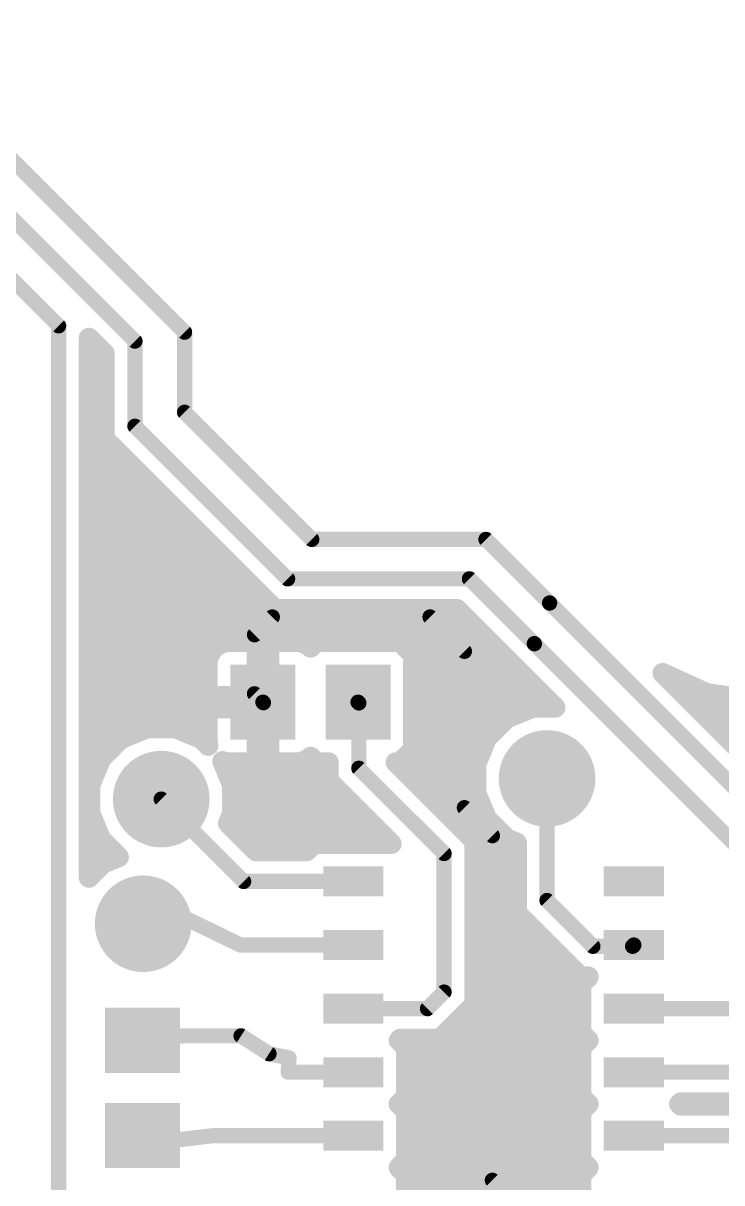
# Model space of a CAD drawing. Extents: x -40.6 to 40.6, y -25.6 to 25.6.
# Drawn here: x -0.66 to 13.29, y 2.24 to 25.4 of the extents above; entities that cross this region are included whole.
import ezdxf

# ---------------------------------------------------------------- set-up
doc = ezdxf.new("R2010")
doc.units = 0
doc.layers.add('16', color=175, linetype='CONTINUOUS')
doc.layers.add('18', color=82, linetype='CONTINUOUS')

# ---------------------------------------------------------------- blocks, each defined once
blk = doc.blocks.new('RECT')
blk.add_solid([(-0.5, -0.5), (0.5, -0.5), (-0.5, 0.5), (0.5, 0.5)])
blk = doc.blocks.new('ROUNDV')
at = {"const_width": 0.5}
blk.add_lwpolyline([(0, -0.25, 1), (0, 0.25, 1), (0, -0.25)], format="xyb", dxfattribs=at)

msp = doc.modelspace()

# ---------------------------------------------------------------- linework, layer by layer
at = {"layer": '16'}
for points, const_width in [([(2.5654, 19.2278), (-3.4544, 25.2476)], 0.3048), ([(-3.9116, 24.5364), (1.5748, 19.05)], 0.3048), ([(-2.7813, 22.1869), (0.0508, 19.3548)], 0.3048), ([(0.0508, 19.3548), (0.0508, -1.1684)], 0.3048), ([(0.6564, 8.3329), (0.6564, 19.112)], 0.4064), ([(0.6564, 19.112), (0.9692, 18.7992)], 0.4064), ([(0.6564, 19.1008), (0.6676, 19.1008)], 0.4064), ([(2.5654, 17.6276), (2.5654, 19.2278)], 0.3048), ([(0.9692, 18.7992), (0.9692, 17.0974)], 0.4064), ([(1.5748, 17.3482), (1.5748, 19.05)], 0.3048), ([(0.6564, 18.6944), (0.9692, 18.6944)], 0.4064), ([(0.6564, 18.288), (0.9692, 18.288)], 0.4064), ([(0.6564, 17.8816), (0.9692, 17.8816)], 0.4064), ([(0.6564, 17.4752), (0.9692, 17.4752)], 0.4064), ([(5.1054, 15.0876), (2.5654, 17.6276)], 0.3048), ([(4.6228, 14.3002), (1.5748, 17.3482)], 0.3048), ([(0.6564, 17.0688), (0.9978, 17.0688)], 0.4064), ([(0.9692, 17.0974), (1.3239, 16.7426)], 0.4064), ([(1.3239, 16.7426), (4.372, 13.6946)], 0.4064), ([(0.6564, 16.6624), (1.4042, 16.6624)], 0.4064), ([(0.6564, 16.256), (1.8106, 16.256)], 0.4064), ([(0.6564, 15.8496), (2.217, 15.8496)], 0.4064), ([(0.6564, 15.4432), (2.6234, 15.4432)], 0.4064), ([(0.6564, 15.0368), (3.0297, 15.0368)], 0.4064), ([(8.5852, 15.0876), (5.1054, 15.0876)], 0.3048), ([(9.8552, 13.8176), (8.5852, 15.0876)], 0.3048), ([(0.6564, 14.6304), (3.4362, 14.6304)], 0.4064), ([(0.6564, 14.224), (3.8426, 14.224)], 0.4064), ([(8.255, 14.3002), (4.6228, 14.3002)], 0.3048), ([(9.5504, 13.0048), (8.255, 14.3002)], 0.3048), ([(0.6564, 13.8176), (4.2489, 13.8176)], 0.4064), ([(13.9827, 9.6901), (9.8552, 13.8176)], 0.3048), ([(4.318, 13.5382), (3.9624, 13.1826)], 0.3048), ([(7.4676, 13.5382), (4.318, 13.5382)], 0.3048), ([(4.372, 13.6946), (8.0042, 13.6946)], 0.4064), ([(8.1534, 12.8524), (7.4676, 13.5382)], 0.3048), ([(8.0042, 13.6946), (9.2995, 12.3992)], 0.4064), ([(0.6564, 13.4112), (8.2875, 13.4112)], 0.4064), ([(0.6564, 13.0048), (3.2903, 13.0048)], 0.4064), ([(3.3035, 13.0124), (3.1993, 12.9523)], 0.4064), ([(3.4198, 13.0436), (3.3035, 13.0124)], 0.4064), ([(4.0082, 13.0436), (3.4198, 13.0436)], 0.4064), ([(4.0082, 11.9582), (4.0082, 13.0436)], 0.4064), ([(4.0082, 13.0048), (4.2518, 13.0048)], 0.4064), ([(3.9624, 13.1826), (3.9624, 12.004)], 0.3048), ([(4.8402, 13.0436), (4.2518, 13.0436)], 0.4064), ([(4.2518, 13.0436), (4.2518, 11.9582)], 0.4064), ([(4.9565, 13.0124), (4.8402, 13.0436)], 0.4064), ([(5.0607, 12.9523), (4.9565, 13.0124)], 0.4064), ([(4.9697, 13.0048), (5.1575, 13.0048)], 0.4064), ([(5.1923, 13.0396), (5.0828, 12.9301)], 0.4064), ([(6.8677, 13.0396), (5.1923, 13.0396)], 0.4064), ([(7.1332, 12.7741), (6.8677, 13.0396)], 0.4064), ([(6.9025, 13.0048), (8.694, 13.0048)], 0.4064), ([(3.1141, 12.8671), (3.054, 12.7629)], 0.4064), ([(3.1993, 12.9523), (3.1141, 12.8671)], 0.4064), ([(5.0828, 12.9301), (5.0607, 12.9523)], 0.4064), ([(7.1332, 10.8987), (7.1332, 12.7741)], 0.4064), ([(8.1534, 10.1346), (8.1534, 12.8524)], 0.3048), ([(9.5504, 13.0048), (13.589, 8.9662)], 0.3048), ([(0.6564, 12.5984), (3.0228, 12.5984)], 0.4064), ([(3.054, 12.7629), (3.0228, 12.6466)], 0.4064), ([(3.0228, 12.6466), (3.0228, 11.9582)], 0.4064), ([(4.0082, 12.5984), (4.2518, 12.5984)], 0.4064), ([(7.1332, 12.5984), (9.1004, 12.5984)], 0.4064), ([(9.2995, 12.3992), (9.968, 11.7308)], 0.4064), ([(14.5883, 9.9409), (12.1128, 12.4165)], 0.4064), ([(12.1128, 12.4165), (12.994, 12.014)], 0.4064), ([(0.6564, 12.192), (3.0228, 12.192)], 0.4064), ([(4.0082, 12.192), (4.2518, 12.192)], 0.4064), ([(7.1332, 12.192), (9.5068, 12.192)], 0.4064), ([(12.3372, 12.192), (12.6043, 12.192)], 0.4064), ([(3.0228, 11.9582), (4.0082, 11.9582)], 0.4064), ([(4.2518, 11.9582), (4.0082, 11.9582)], 0.4064), ([(4.0082, 11.9582), (4.0082, 11.7146)], 0.4064), ([(3.9624, 12.004), (4.13, 11.8364)], 0.3048), ([(12.994, 12.014), (12.994, 12.014)], 0.4064), ([(12.994, 12.014), (14.1351, 11.85)], 0.4064), ([(0.6564, 11.7856), (4.0082, 11.7856)], 0.4064), ([(4.0082, 11.7146), (3.0228, 11.7146)], 0.4064), ([(3.0228, 11.7146), (3.0228, 11.0262)], 0.4064), ([(4.0082, 10.6292), (4.0082, 11.7146)], 0.4064), ([(4.0082, 11.7146), (4.2518, 11.7146)], 0.4064), ([(4.1402, 11.8262), (4.13, 11.8364)], 0.3048), ([(4.2518, 11.7146), (4.2518, 10.6292)], 0.4064), ([(6.0452, 11.8212), (6.03, 11.8364)], 0.3048), ([(6.0452, 10.5156), (6.0452, 11.8212)], 0.3048), ([(7.1332, 11.7856), (9.9131, 11.7856)], 0.4064), ([(9.5223, 11.7308), (9.0009, 11.5149)], 0.4064), ([(9.968, 11.7308), (9.5223, 11.7308)], 0.4064), ([(12.7436, 11.7856), (16.813, 11.7856)], 0.4064), ([(0.6564, 11.3792), (3.0228, 11.3792)], 0.4064), ([(4.0082, 11.3792), (4.2518, 11.3792)], 0.4064), ([(7.1332, 11.3792), (8.8653, 11.3792)], 0.4064), ([(9.0009, 11.5149), (8.6019, 11.1159)], 0.4064), ([(13.15, 11.3792), (16.4066, 11.3792)], 0.4064), ([(1.8179, 11.3184), (1.2965, 11.1025)], 0.4064), ([(2.3821, 11.3184), (1.8179, 11.3184)], 0.4064), ([(2.9035, 11.1025), (2.3821, 11.3184)], 0.4064), ([(0.6564, 10.9728), (1.1669, 10.9728)], 0.4064), ([(1.2965, 11.1025), (0.8975, 10.7035)], 0.4064), ([(3.0386, 10.9673), (2.9035, 11.1025)], 0.4064), ([(3.0228, 11.0262), (3.0386, 10.9673)], 0.4064), ([(3.0331, 10.9728), (3.0371, 10.9728)], 0.4064), ([(4.0082, 10.9728), (4.2518, 10.9728)], 0.4064), ([(7.1332, 10.9728), (8.5427, 10.9728)], 0.4064), ([(8.6019, 11.1159), (8.386, 10.5945)], 0.4064), ([(0.8975, 10.7035), (0.6816, 10.1821)], 0.4064), ([(4.9565, 10.6604), (5.0607, 10.7205)], 0.4064), ([(5.0607, 10.7205), (5.0828, 10.7427)], 0.4064), ([(5.0828, 10.7427), (5.1923, 10.6332)], 0.4064), ([(6.8677, 10.6332), (7.1332, 10.8987)], 0.4064), ([(0.6564, 10.5664), (0.8408, 10.5664)], 0.4064), ([(3.5184, 10.1821), (3.3224, 10.6553)], 0.4064), ([(3.3224, 10.6553), (3.4198, 10.6292)], 0.4064), ([(3.3592, 10.5664), (5.4396, 10.5664)], 0.4064), ([(3.4198, 10.6292), (4.0082, 10.6292)], 0.4064), ([(4.2518, 10.6292), (4.8402, 10.6292)], 0.4064), ([(4.8402, 10.6292), (4.9565, 10.6604)], 0.4064), ([(5.1923, 10.6332), (5.4396, 10.6332)], 0.4064), ([(5.4396, 10.6332), (5.4396, 10.2648)], 0.4064), ([(7.747, 8.8138), (6.0452, 10.5156)], 0.3048), ([(8.3526, 9.0646), (6.784, 10.6332)], 0.4064), ([(6.784, 10.6332), (6.8677, 10.6332)], 0.4064), ([(6.8508, 10.5664), (8.386, 10.5664)], 0.4064), ([(8.386, 10.5945), (8.386, 10.0303)], 0.4064), ([(5.4396, 10.2648), (6.6962, 9.0082)], 0.4064), ([(9.8044, 10.3124), (9.8044, 7.874)], 0.3048), ([(0.6564, 10.16), (0.6816, 10.16)], 0.4064), ([(0.6816, 10.1821), (0.6816, 9.6179)], 0.4064), ([(3.5184, 9.6179), (3.5184, 10.1821)], 0.4064), ([(3.5184, 10.16), (5.5444, 10.16)], 0.4064), ([(7.2572, 10.16), (8.386, 10.16)], 0.4064), ([(8.1534, 9.7282), (8.1534, 10.1346)], 0.3048), ([(8.386, 10.0303), (8.6019, 9.5089)], 0.4064), ([(2.1, 9.9), (3.745, 8.255)], 0.3048), ([(0.6564, 9.7536), (0.6816, 9.7536)], 0.4064), ([(0.6816, 9.6179), (0.8975, 9.0965)], 0.4064), ([(3.4364, 9.42), (3.5184, 9.6179)], 0.4064), ([(3.5184, 9.7536), (5.9508, 9.7536)], 0.4064), ([(7.6636, 9.7536), (8.5006, 9.7536)], 0.4064), ([(8.7122, 9.1694), (8.1534, 9.7282)], 0.3048), ([(0.6564, 9.3472), (0.7937, 9.3472)], 0.4064), ([(3.9958, 8.8606), (3.4364, 9.42)], 0.4064), ([(3.5092, 9.3472), (6.3572, 9.3472)], 0.4064), ([(8.07, 9.3472), (8.7637, 9.3472)], 0.4064), ([(8.6019, 9.5089), (9.0009, 9.1099)], 0.4064), ([(0.8975, 9.0965), (1.2508, 8.7432)], 0.4064), ([(8.3526, 5.7944), (8.3526, 9.0646)], 0.4064), ([(8.7122, 9.1694), (8.7122, 2.286)], 0.3048), ([(9.0009, 9.1099), (9.1988, 9.028)], 0.4064), ([(0.6564, 8.9408), (1.0533, 8.9408)], 0.4064), ([(3.9156, 8.9408), (5.0825, 8.9408)], 0.4064), ([(5.0023, 8.8606), (3.9958, 8.8606)], 0.4064), ([(5.1499, 9.0082), (5.0023, 8.8606)], 0.4064), ([(6.6962, 9.0082), (5.1499, 9.0082)], 0.4064), ([(8.3526, 8.9408), (9.1988, 8.9408)], 0.4064), ([(9.1988, 9.028), (9.1988, 7.6232)], 0.4064), ([(0.9365, 8.6131), (0.6564, 8.3329)], 0.4064), ([(1.2508, 8.7432), (0.9365, 8.6131)], 0.4064), ([(7.747, 8.636), (7.747, 8.8138)], 0.3048), ([(0.6564, 8.5344), (0.8579, 8.5344)], 0.4064), ([(7.747, 6.0452), (7.747, 8.636)], 0.3048), ([(8.3526, 8.5344), (9.1988, 8.5344)], 0.4064), ([(3.745, 8.255), (5.9376, 8.255)], 0.3048), ([(8.3526, 8.128), (9.1988, 8.128)], 0.4064), ([(1.74, 7.4106), (1.74, 7.928)], 0.3048), ([(1.74, 7.928), (3.683, 6.985)], 0.3048), ([(8.3526, 7.7216), (9.1988, 7.7216)], 0.4064), ([(9.8044, 7.874), (10.7188, 6.9596)], 0.3048), ([(9.1988, 7.6232), (10.1132, 6.7088)], 0.4064), ([(8.3526, 7.3152), (9.5068, 7.3152)], 0.4064), ([(3.683, 6.985), (5.9376, 6.985)], 0.3048), ([(8.3526, 6.9088), (9.9131, 6.9088)], 0.4064), ([(11.5122, 6.9596), (10.7188, 6.9596)], 0.3048), ([(11.5376, 6.985), (11.5122, 6.9596)], 0.3048), ([(10.1132, 6.7088), (10.468, 6.354)], 0.4064), ([(8.3526, 6.5024), (10.3196, 6.5024)], 0.4064), ([(10.468, 6.354), (10.6277, 6.354)], 0.4064), ([(10.6317, 6.35), (10.4844, 6.2027)], 0.4064), ([(10.6277, 6.354), (10.6317, 6.35)], 0.4064), ([(8.3526, 6.096), (10.4844, 6.096)], 0.4064), ([(10.4844, 6.2027), (10.4844, 5.2273)], 0.4064), ([(7.4168, 5.715), (7.747, 6.0452)], 0.3048), ([(5.9376, 5.715), (7.4168, 5.715)], 0.3048), ([(7.9978, 5.4396), (8.3526, 5.7944)], 0.4064), ([(8.2478, 5.6896), (10.4844, 5.6896)], 0.4064), ([(11.5376, 5.715), (13.4874, 5.715)], 0.3048), ([(7.6676, 5.1094), (7.9978, 5.4396)], 0.4064), ([(7.8414, 5.2832), (10.4844, 5.2832)], 0.4064), ([(10.4844, 5.2273), (10.6317, 5.08)], 0.4064), ([(2.5358, 5.1706), (1.7256, 5.0808)], 0.3048), ([(3.694, 5.1706), (2.5358, 5.1706)], 0.3048), ([(4.2512, 4.8134), (3.694, 5.1706)], 0.3048), ([(6.8435, 5.08), (6.8729, 5.1094)], 0.4064), ([(6.9908, 4.9327), (6.8435, 5.08)], 0.4064), ([(6.8729, 5.1094), (7.6676, 5.1094)], 0.4064), ([(6.9908, 3.9573), (6.9908, 4.9327)], 0.4064), ([(10.6317, 5.08), (10.4844, 4.9327)], 0.4064), ([(10.4844, 4.9327), (10.4844, 3.9573)], 0.4064), ([(4.6512, 4.7292), (4.2512, 4.8134)], 0.3048), ([(4.6354, 4.445), (4.6512, 4.7292)], 0.3048), ([(6.9908, 4.8768), (10.4844, 4.8768)], 0.4064), ([(6.9908, 4.4704), (10.4844, 4.4704)], 0.4064), ([(5.9376, 4.445), (4.6354, 4.445)], 0.3048), ([(13.6144, 4.445), (11.5376, 4.445)], 0.3048), ([(6.9908, 4.064), (10.4844, 4.064)], 0.4064), ([(6.8435, 3.81), (6.9908, 3.9573)], 0.4064), ([(6.9908, 3.6627), (6.8435, 3.81)], 0.4064), ([(10.4844, 3.9573), (10.6317, 3.81)], 0.4064), ([(10.6317, 3.81), (10.4844, 3.6627)], 0.4064), ([(12.4435, 3.81), (12.4729, 3.8394)], 0.4064), ([(12.4729, 3.7806), (12.4435, 3.81)], 0.4064), ([(12.4729, 3.8394), (13.916, 3.8394)], 0.4064), ([(14.0709, 3.7806), (12.4729, 3.7806)], 0.4064), ([(6.9908, 2.6873), (6.9908, 3.6627)], 0.4064), ([(6.9908, 3.6576), (10.4844, 3.6576)], 0.4064), ([(10.4844, 3.6627), (10.4844, 2.6873)], 0.4064), ([(1.7256, 3.1808), (2.3184, 3.0808)], 0.3048), ([(2.3184, 3.0808), (3.1242, 3.175)], 0.3048), ([(3.1242, 3.175), (5.9376, 3.175)], 0.3048), ([(6.9908, 3.2512), (10.4844, 3.2512)], 0.4064), ([(13.9446, 3.175), (11.5376, 3.175)], 0.3048), ([(6.9908, 2.8448), (10.4844, 2.8448)], 0.4064), ([(6.8435, 2.54), (6.9908, 2.6873)], 0.4064), ([(10.4844, 2.6873), (10.6317, 2.54)], 0.4064), ([(6.9908, 2.3927), (6.8435, 2.54)], 0.4064), ([(6.9451, 2.4384), (10.5301, 2.4384)], 0.4064), ([(6.9908, 1.4173), (6.9908, 2.3927)], 0.4064), ([(10.6317, 2.54), (10.4844, 2.3927)], 0.4064), ([(10.4844, 2.3927), (10.4844, 1.4173)], 0.4064), ([(8.7122, 2.286), (10.4267, 0.5715)], 0.3048), ([(6.9908, 2.032), (10.4844, 2.032)], 0.4064)]:
    msp.add_lwpolyline(points, dxfattribs=dict(at, const_width=const_width))
for points, const_width in [([(0.127, 19.3548, 1), (-0.0254, 19.3548)], 0.1524), ([(-0.0031, 19.3009, 1), (0.1047, 19.4087)], 0.1524), ([(0.758, 19.112, 1), (0.5548, 19.112)], 0.2032), ([(0.7282, 19.1838, 1), (0.5846, 19.0401)], 0.2032), ([(0.6564, 19.2024, 1), (0.6564, 18.9992)], 0.2032), ([(0.6676, 18.9992, 1), (0.6676, 19.2024)], 0.2032), ([(2.6416, 19.2278, 1), (2.4892, 19.2278)], 0.1524), ([(2.5115, 19.1739, 1), (2.6193, 19.2817)], 0.1524), ([(1.0708, 18.7992, 1), (0.8676, 18.7992)], 0.2032), ([(1.651, 19.05, 1), (1.4986, 19.05)], 0.1524), ([(1.5209, 18.9961, 1), (1.6287, 19.1039)], 0.1524), ([(0.6564, 18.796, 1), (0.6564, 18.5928)], 0.2032), ([(0.8974, 18.7273, 1), (1.041, 18.871)], 0.2032), ([(0.9692, 18.5928, 1), (0.9692, 18.796)], 0.2032), ([(0.6564, 18.3896, 1), (0.6564, 18.1864)], 0.2032), ([(0.9692, 18.1864, 1), (0.9692, 18.3896)], 0.2032), ([(0.6564, 17.9832, 1), (0.6564, 17.78)], 0.2032), ([(0.9692, 17.78, 1), (0.9692, 17.9832)], 0.2032), ([(0.6564, 17.5768, 1), (0.6564, 17.3736)], 0.2032), ([(0.9692, 17.3736, 1), (0.9692, 17.5768)], 0.2032), ([(2.6193, 17.6815, 1), (2.5115, 17.5737)], 0.1524), ([(2.4892, 17.6276, 1), (2.6416, 17.6276)], 0.1524), ([(1.6287, 17.4021, 1), (1.5209, 17.2943)], 0.1524), ([(1.4986, 17.3482, 1), (1.651, 17.3482)], 0.1524), ([(0.6564, 17.1704, 1), (0.6564, 16.9672)], 0.2032), ([(1.041, 17.1692, 1), (0.8974, 17.0255)], 0.2032), ([(0.8676, 17.0974, 1), (1.0708, 17.0974)], 0.2032), ([(0.9978, 16.9672, 1), (0.9978, 17.1704)], 0.2032), ([(1.3958, 16.8144, 1), (1.2521, 16.6708)], 0.2032), ([(1.2521, 16.6708, 1), (1.3958, 16.8144)], 0.2032), ([(0.6564, 16.764, 1), (0.6564, 16.5608)], 0.2032), ([(1.4042, 16.5608, 1), (1.4042, 16.764)], 0.2032), ([(0.6564, 16.3576, 1), (0.6564, 16.1544)], 0.2032), ([(1.8106, 16.1544, 1), (1.8106, 16.3576)], 0.2032), ([(0.6564, 15.9512, 1), (0.6564, 15.748)], 0.2032), ([(2.217, 15.748, 1), (2.217, 15.9512)], 0.2032), ([(0.6564, 15.5448, 1), (0.6564, 15.3416)], 0.2032), ([(2.6234, 15.3416, 1), (2.6234, 15.5448)], 0.2032), ([(0.6564, 15.1384, 1), (0.6564, 14.9352)], 0.2032), ([(3.0297, 14.9352, 1), (3.0297, 15.1384)], 0.2032), ([(5.1054, 15.1638, 1), (5.1054, 15.0114)], 0.1524), ([(5.0515, 15.0337, 1), (5.1593, 15.1415)], 0.1524), ([(8.6391, 15.1415, 1), (8.5313, 15.0337)], 0.1524), ([(8.5852, 15.0114, 1), (8.5852, 15.1638)], 0.1524), ([(0.6564, 14.732, 1), (0.6564, 14.5288)], 0.2032), ([(3.4362, 14.5288, 1), (3.4362, 14.732)], 0.2032), ([(0.6564, 14.3256, 1), (0.6564, 14.1224)], 0.2032), ([(3.8426, 14.1224, 1), (3.8426, 14.3256)], 0.2032), ([(4.6228, 14.3764, 1), (4.6228, 14.224)], 0.1524), ([(4.5689, 14.2463, 1), (4.6767, 14.3541)], 0.1524), ([(8.3089, 14.3541, 1), (8.2011, 14.2463)], 0.1524), ([(8.255, 14.224, 1), (8.255, 14.3764)], 0.1524), ([(0.6564, 13.9192, 1), (0.6564, 13.716)], 0.2032), ([(4.2489, 13.716, 1), (4.2489, 13.9192)], 0.2032), ([(9.9091, 13.8715, 1), (9.8013, 13.7637)], 0.1524), ([(9.8013, 13.7637, 1), (9.9091, 13.8715)], 0.1524), ([(4.318, 13.6144, 1), (4.318, 13.462)], 0.1524), ([(4.372, 13.7962, 1), (4.372, 13.593)], 0.2032), ([(4.3719, 13.4843, 1), (4.2641, 13.5921)], 0.1524), ([(4.3001, 13.6228, 1), (4.4438, 13.7664)], 0.2032), ([(7.5215, 13.5921, 1), (7.4137, 13.4843)], 0.1524), ([(7.4676, 13.462, 1), (7.4676, 13.6144)], 0.1524), ([(8.076, 13.7664, 1), (7.9323, 13.6228)], 0.2032), ([(8.0042, 13.593, 1), (8.0042, 13.7962)], 0.2032), ([(0.6564, 13.5128, 1), (0.6564, 13.3096)], 0.2032), ([(8.2875, 13.3096, 1), (8.2875, 13.5128)], 0.2032), ([(0.6564, 13.1064, 1), (0.6564, 12.9032)], 0.2032), ([(3.2772, 13.1106, 1), (3.3298, 12.9143)], 0.2032), ([(3.3543, 12.9245, 1), (3.2527, 13.1004)], 0.2032), ([(3.2903, 12.9032, 1), (3.2903, 13.1064)], 0.2032), ([(3.4198, 13.1452, 1), (3.4198, 12.942)], 0.2032), ([(3.4461, 12.9455, 1), (3.3935, 13.1417)], 0.2032), ([(4.1098, 13.0436, 1), (3.9066, 13.0436)], 0.2032), ([(4.0082, 13.1064, 1), (4.0082, 12.9032)], 0.2032), ([(4.0386, 13.1826, 1), (3.8862, 13.1826)], 0.1524), ([(3.9085, 13.2365, 1), (4.0163, 13.1287)], 0.1524), ([(4.0082, 12.942, 1), (4.0082, 13.1452)], 0.2032), ([(4.2518, 13.1452, 1), (4.2518, 12.942)], 0.2032), ([(4.3534, 13.0436, 1), (4.1502, 13.0436)], 0.2032), ([(4.2518, 12.9032, 1), (4.2518, 13.1064)], 0.2032), ([(4.8665, 13.1417, 1), (4.8139, 12.9455)], 0.2032), ([(4.8402, 12.942, 1), (4.8402, 13.1452)], 0.2032), ([(5.0073, 13.1004, 1), (4.9057, 12.9245)], 0.2032), ([(4.9697, 13.1064, 1), (4.9697, 12.9032)], 0.2032), ([(4.9302, 12.9143, 1), (4.9828, 13.1106)], 0.2032), ([(5.1923, 13.1412, 1), (5.1923, 12.938)], 0.2032), ([(5.2641, 12.9678, 1), (5.1204, 13.1114)], 0.2032), ([(5.1575, 12.9032, 1), (5.1575, 13.1064)], 0.2032), ([(6.9396, 13.1114, 1), (6.7959, 12.9678)], 0.2032), ([(6.9025, 13.1064, 1), (6.9025, 12.9032)], 0.2032), ([(6.8677, 12.938, 1), (6.8677, 13.1412)], 0.2032), ([(8.694, 12.9032, 1), (8.694, 13.1064)], 0.2032), ([(3.0423, 12.939, 1), (3.186, 12.7953)], 0.2032), ([(3.2021, 12.8163, 1), (3.0262, 12.9179)], 0.2032), ([(3.1485, 13.0402, 1), (3.2501, 12.8643)], 0.2032), ([(3.2711, 12.8804, 1), (3.1274, 13.0241)], 0.2032), ([(5.1326, 13.0241, 1), (4.9889, 12.8804)], 0.2032), ([(5.011, 13.002, 1), (5.1547, 12.8583)], 0.2032), ([(5.0099, 12.8643, 1), (5.1115, 13.0402)], 0.2032), ([(5.011, 12.8583, 1), (5.1547, 13.002)], 0.2032), ([(7.2348, 12.7741, 1), (7.0316, 12.7741)], 0.2032), ([(8.2296, 12.8524, 1), (8.0772, 12.8524)], 0.1524), ([(8.0995, 12.7985, 1), (8.2073, 12.9063)], 0.1524), ([(9.6043, 13.0587, 1), (9.4965, 12.9509)], 0.1524), ([(9.4965, 12.9509, 1), (9.6043, 13.0587)], 0.1524), ([(0.6564, 12.7, 1), (0.6564, 12.4968)], 0.2032), ([(3.1244, 12.6466, 1), (2.9212, 12.6466)], 0.2032), ([(2.9247, 12.6729, 1), (3.1209, 12.6203)], 0.2032), ([(2.966, 12.8137, 1), (3.1419, 12.7121)], 0.2032), ([(3.1521, 12.7366, 1), (2.9558, 12.7892)], 0.2032), ([(3.0228, 12.4968, 1), (3.0228, 12.7)], 0.2032), ([(4.0082, 12.7, 1), (4.0082, 12.4968)], 0.2032), ([(4.2518, 12.4968, 1), (4.2518, 12.7)], 0.2032), ([(7.1332, 12.7, 1), (7.1332, 12.4968)], 0.2032), ([(7.0614, 12.7023, 1), (7.205, 12.846)], 0.2032), ([(9.1004, 12.4968, 1), (9.1004, 12.7)], 0.2032), ([(9.3714, 12.471, 1), (9.2277, 12.3274)], 0.2032), ([(9.2277, 12.3274, 1), (9.3714, 12.471)], 0.2032), ([(12.1846, 12.4883, 1), (12.0409, 12.3446)], 0.2032), ([(12.155, 12.5089, 1), (12.0706, 12.3241)], 0.2032), ([(0.6564, 12.2936, 1), (0.6564, 12.0904)], 0.2032), ([(3.0228, 12.0904, 1), (3.0228, 12.2936)], 0.2032), ([(4.0082, 12.2936, 1), (4.0082, 12.0904)], 0.2032), ([(4.2518, 12.0904, 1), (4.2518, 12.2936)], 0.2032), ([(7.1332, 12.2936, 1), (7.1332, 12.0904)], 0.2032), ([(9.5068, 12.0904, 1), (9.5068, 12.2936)], 0.2032), ([(12.3372, 12.2936, 1), (12.3372, 12.0904)], 0.2032), ([(12.6043, 12.0904, 1), (12.6043, 12.2936)], 0.2032), ([(3.0228, 12.0598, 1), (3.0228, 11.8566)], 0.2032), ([(2.9212, 11.9582, 1), (3.1244, 11.9582)], 0.2032), ([(4.0082, 12.0598, 1), (4.0082, 11.8566)], 0.2032), ([(4.1098, 11.9582, 1), (3.9066, 11.9582)], 0.2032), ([(3.9066, 11.9582, 1), (4.1098, 11.9582)], 0.2032), ([(4.0163, 12.0579, 1), (3.9085, 11.9501)], 0.1524), ([(3.8862, 12.004, 1), (4.0386, 12.004)], 0.1524), ([(4.0082, 11.8566, 1), (4.0082, 12.0598)], 0.2032), ([(4.1502, 11.9582, 1), (4.3534, 11.9582)], 0.2032), ([(4.2518, 11.8566, 1), (4.2518, 12.0598)], 0.2032), ([(12.994, 12.1156, 1), (12.994, 11.9124)], 0.2032), ([(13.0084, 12.1146, 1), (12.9795, 11.9135)], 0.2032), ([(12.9518, 11.9216, 1), (13.0362, 12.1065)], 0.2032), ([(12.994, 11.9124, 1), (12.994, 12.1156)], 0.2032), ([(0.6564, 11.8872, 1), (0.6564, 11.684)], 0.2032), ([(3.0228, 11.8162, 1), (3.0228, 11.613)], 0.2032), ([(3.1244, 11.7146, 1), (2.9212, 11.7146)], 0.2032), ([(4.1098, 11.7146, 1), (3.9066, 11.7146)], 0.2032), ([(4.0082, 11.8162, 1), (4.0082, 11.613)], 0.2032), ([(3.9066, 11.7146, 1), (4.1098, 11.7146)], 0.2032), ([(4.0082, 11.684, 1), (4.0082, 11.8872)], 0.2032), ([(4.0082, 11.613, 1), (4.0082, 11.8162)], 0.2032), ([(4.1839, 11.8903, 1), (4.0761, 11.7825)], 0.1524), ([(4.0761, 11.7825, 1), (4.1839, 11.8903)], 0.1524), ([(4.0863, 11.7723, 1), (4.1941, 11.8801)], 0.1524), ([(4.3534, 11.7146, 1), (4.1502, 11.7146)], 0.2032), ([(4.2518, 11.613, 1), (4.2518, 11.8162)], 0.2032), ([(6.0839, 11.8903, 1), (5.9761, 11.7825)], 0.1524), ([(6.1214, 11.8212, 1), (5.969, 11.8212)], 0.1524), ([(5.9913, 11.7673, 1), (6.0991, 11.8751)], 0.1524), ([(7.1332, 11.8872, 1), (7.1332, 11.684)], 0.2032), ([(9.5223, 11.8324, 1), (9.5223, 11.6292)], 0.2032), ([(9.5611, 11.6369, 1), (9.4834, 11.8247)], 0.2032), ([(9.8961, 11.659, 1), (10.0398, 11.8026)], 0.2032), ([(9.9131, 11.684, 1), (9.9131, 11.8872)], 0.2032), ([(9.968, 11.6292, 1), (9.968, 11.8324)], 0.2032), ([(12.7436, 11.8872, 1), (12.7436, 11.684)], 0.2032), ([(0.6564, 11.4808, 1), (0.6564, 11.2776)], 0.2032), ([(3.0228, 11.2776, 1), (3.0228, 11.4808)], 0.2032), ([(4.0082, 11.4808, 1), (4.0082, 11.2776)], 0.2032), ([(4.2518, 11.2776, 1), (4.2518, 11.4808)], 0.2032), ([(7.1332, 11.4808, 1), (7.1332, 11.2776)], 0.2032), ([(8.8653, 11.2776, 1), (8.8653, 11.4808)], 0.2032), ([(8.9621, 11.6087, 1), (9.0398, 11.421)], 0.2032), ([(9.0728, 11.443, 1), (8.9291, 11.5867)], 0.2032), ([(13.15, 11.4808, 1), (13.15, 11.2776)], 0.2032), ([(1.8179, 11.42, 1), (1.8179, 11.2168)], 0.2032), ([(1.8567, 11.2245, 1), (1.779, 11.4123)], 0.2032), ([(2.421, 11.4123, 1), (2.3433, 11.2245)], 0.2032), ([(2.3821, 11.2168, 1), (2.3821, 11.42)], 0.2032), ([(0.6564, 11.0744, 1), (0.6564, 10.8712)], 0.2032), ([(1.1669, 10.8712, 1), (1.1669, 11.0744)], 0.2032), ([(1.2577, 11.1963, 1), (1.3354, 11.0086)], 0.2032), ([(1.3684, 11.0306, 1), (1.2247, 11.1743)], 0.2032), ([(2.9753, 11.1743, 1), (2.8316, 11.0306)], 0.2032), ([(2.8646, 11.0086, 1), (2.9423, 11.1963)], 0.2032), ([(3.1209, 11.0525, 1), (2.9247, 10.9999)], 0.2032), ([(2.9212, 11.0262, 1), (3.1244, 11.0262)], 0.2032), ([(3.0331, 11.0744, 1), (3.0331, 10.8712)], 0.2032), ([(2.9667, 10.8955, 1), (3.1104, 11.0392)], 0.2032), ([(3.0371, 10.8712, 1), (3.0371, 11.0744)], 0.2032), ([(4.0082, 11.0744, 1), (4.0082, 10.8712)], 0.2032), ([(4.2518, 10.8712, 1), (4.2518, 11.0744)], 0.2032), ([(7.1332, 11.0744, 1), (7.1332, 10.8712)], 0.2032), ([(8.5301, 11.1877, 1), (8.6738, 11.044)], 0.2032), ([(8.6958, 11.077, 1), (8.5081, 11.1547)], 0.2032), ([(8.5427, 10.8712, 1), (8.5427, 11.0744)], 0.2032), ([(0.9914, 10.6646, 1), (0.8037, 10.7423)], 0.2032), ([(2.9404, 10.941, 1), (3.1367, 10.9936)], 0.2032), ([(4.9889, 10.7924, 1), (5.1326, 10.6487)], 0.2032), ([(5.1547, 10.8145, 1), (5.011, 10.6708)], 0.2032), ([(5.1115, 10.6326, 1), (5.0099, 10.8085)], 0.2032), ([(5.1547, 10.6708, 1), (5.011, 10.8145)], 0.2032), ([(7.0316, 10.8987, 1), (7.2348, 10.8987)], 0.2032), ([(7.205, 10.8268, 1), (7.0614, 10.9705)], 0.2032), ([(0.6564, 10.668, 1), (0.6564, 10.4648)], 0.2032), ([(0.8257, 10.7753, 1), (0.9694, 10.6316)], 0.2032), ([(0.8408, 10.4648, 1), (0.8408, 10.668)], 0.2032), ([(3.4163, 10.6942, 1), (3.2285, 10.6164)], 0.2032), ([(3.3487, 10.7534, 1), (3.2961, 10.5572)], 0.2032), ([(3.3592, 10.668, 1), (3.3592, 10.4648)], 0.2032), ([(3.4198, 10.7308, 1), (3.4198, 10.5276)], 0.2032), ([(3.3935, 10.5311, 1), (3.4461, 10.7273)], 0.2032), ([(3.9066, 10.6292, 1), (4.1098, 10.6292)], 0.2032), ([(4.0082, 10.5276, 1), (4.0082, 10.7308)], 0.2032), ([(4.2518, 10.7308, 1), (4.2518, 10.5276)], 0.2032), ([(4.1502, 10.6292, 1), (4.3534, 10.6292)], 0.2032), ([(4.8139, 10.7273, 1), (4.8665, 10.5311)], 0.2032), ([(4.8402, 10.5276, 1), (4.8402, 10.7308)], 0.2032), ([(4.9057, 10.7483, 1), (5.0073, 10.5724)], 0.2032), ([(4.9828, 10.5622, 1), (4.9302, 10.7585)], 0.2032), ([(5.1923, 10.7348, 1), (5.1923, 10.5316)], 0.2032), ([(5.1204, 10.5614, 1), (5.2641, 10.705)], 0.2032), ([(5.5412, 10.6332, 1), (5.338, 10.6332)], 0.2032), ([(5.4396, 10.5316, 1), (5.4396, 10.7348)], 0.2032), ([(5.4396, 10.4648, 1), (5.4396, 10.668)], 0.2032), ([(6.0991, 10.5695, 1), (5.9913, 10.4617)], 0.1524), ([(6.784, 10.7348, 1), (6.784, 10.5316)], 0.2032), ([(6.8559, 10.705, 1), (6.7122, 10.5614)], 0.2032), ([(6.8508, 10.668, 1), (6.8508, 10.4648)], 0.2032), ([(6.7959, 10.705, 1), (6.9396, 10.5614)], 0.2032), ([(6.8677, 10.5316, 1), (6.8677, 10.7348)], 0.2032), ([(8.4876, 10.5945, 1), (8.2844, 10.5945)], 0.2032), ([(8.2921, 10.6334, 1), (8.4799, 10.5557)], 0.2032), ([(8.386, 10.4648, 1), (8.386, 10.668)], 0.2032), ([(5.5114, 10.3366, 1), (5.3678, 10.1929)], 0.2032), ([(5.969, 10.5156, 1), (6.1214, 10.5156)], 0.1524), ([(9.8806, 10.3124, 1), (9.7282, 10.3124)], 0.1524), ([(0.6564, 10.2616, 1), (0.6564, 10.0584)], 0.2032), ([(0.7832, 10.1821, 1), (0.58, 10.1821)], 0.2032), ([(0.5877, 10.221, 1), (0.7755, 10.1433)], 0.2032), ([(0.6816, 10.0584, 1), (0.6816, 10.2616)], 0.2032), ([(3.62, 10.1821, 1), (3.4168, 10.1821)], 0.2032), ([(3.5184, 10.2616, 1), (3.5184, 10.0584)], 0.2032), ([(3.4245, 10.1433, 1), (3.6123, 10.221)], 0.2032), ([(5.338, 10.2648, 1), (5.5412, 10.2648)], 0.2032), ([(5.5444, 10.0584, 1), (5.5444, 10.2616)], 0.2032), ([(7.2572, 10.2616, 1), (7.2572, 10.0584)], 0.2032), ([(8.2296, 10.1346, 1), (8.0772, 10.1346)], 0.1524), ([(8.0772, 10.1346, 1), (8.2296, 10.1346)], 0.1524), ([(8.4799, 10.0691, 1), (8.2921, 9.9914)], 0.2032), ([(8.386, 10.0584, 1), (8.386, 10.2616)], 0.2032), ([(2.1539, 9.9539, 1), (2.0461, 9.8461)], 0.1524), ([(8.2844, 10.0303, 1), (8.4876, 10.0303)], 0.2032), ([(0.6564, 9.8552, 1), (0.6564, 9.652)], 0.2032), ([(0.7755, 9.6567, 1), (0.5877, 9.579)], 0.2032), ([(0.6816, 9.652, 1), (0.6816, 9.8552)], 0.2032), ([(3.5184, 9.8552, 1), (3.5184, 9.652)], 0.2032), ([(3.6123, 9.579, 1), (3.4245, 9.6567)], 0.2032), ([(5.9508, 9.652, 1), (5.9508, 9.8552)], 0.2032), ([(7.6636, 9.8552, 1), (7.6636, 9.652)], 0.2032), ([(8.2073, 9.7821, 1), (8.0995, 9.6743)], 0.1524), ([(8.0772, 9.7282, 1), (8.2296, 9.7282)], 0.1524), ([(8.5006, 9.652, 1), (8.5006, 9.8552)], 0.2032), ([(0.6564, 9.4488, 1), (0.6564, 9.2456)], 0.2032), ([(0.58, 9.6179, 1), (0.7832, 9.6179)], 0.2032), ([(0.7937, 9.2456, 1), (0.7937, 9.4488)], 0.2032), ([(3.5083, 9.4918, 1), (3.3646, 9.3482)], 0.2032), ([(3.3426, 9.4589, 1), (3.5303, 9.3811)], 0.2032), ([(3.5092, 9.4488, 1), (3.5092, 9.2456)], 0.2032), ([(3.4168, 9.6179, 1), (3.62, 9.6179)], 0.2032), ([(6.3572, 9.2456, 1), (6.3572, 9.4488)], 0.2032), ([(8.07, 9.4488, 1), (8.07, 9.2456)], 0.2032), ([(8.6738, 9.5808, 1), (8.5301, 9.4371)], 0.2032), ([(8.5081, 9.4701, 1), (8.6958, 9.5478)], 0.2032), ([(8.7637, 9.2456, 1), (8.7637, 9.4488)], 0.2032), ([(0.9694, 9.1684, 1), (0.8257, 9.0247)], 0.2032), ([(8.4542, 9.0646, 1), (8.251, 9.0646)], 0.2032), ([(8.7884, 9.1694, 1), (8.636, 9.1694)], 0.1524), ([(8.6583, 9.1155, 1), (8.7661, 9.2233)], 0.1524), ([(9.0398, 9.2038, 1), (8.9621, 9.0161)], 0.2032), ([(8.9291, 9.0381, 1), (9.0728, 9.1818)], 0.2032), ([(0.6564, 9.0424, 1), (0.6564, 8.8392)], 0.2032), ([(0.8037, 9.0577, 1), (0.9914, 9.1354)], 0.2032), ([(1.0533, 8.8392, 1), (1.0533, 9.0424)], 0.2032), ([(3.9156, 9.0424, 1), (3.9156, 8.8392)], 0.2032), ([(3.9958, 8.9622, 1), (3.9958, 8.759)], 0.2032), ([(5.0023, 8.759, 1), (5.0023, 8.9622)], 0.2032), ([(5.1499, 9.1098, 1), (5.1499, 8.9066)], 0.2032), ([(5.2217, 8.9364, 1), (5.078, 9.08)], 0.2032), ([(5.0825, 8.8392, 1), (5.0825, 9.0424)], 0.2032), ([(6.6243, 8.9364, 1), (6.768, 9.08)], 0.2032), ([(6.6962, 8.9066, 1), (6.6962, 9.1098)], 0.2032), ([(8.3526, 9.0424, 1), (8.3526, 8.8392)], 0.2032), ([(8.2808, 8.9928, 1), (8.4244, 9.1365)], 0.2032), ([(9.3004, 9.028, 1), (9.0972, 9.028)], 0.2032), ([(9.1599, 8.9341, 1), (9.2377, 9.1218)], 0.2032), ([(9.1988, 8.8392, 1), (9.1988, 9.0424)], 0.2032), ([(0.8977, 8.7069, 1), (0.9754, 8.5192)], 0.2032), ([(1.0084, 8.5412, 1), (0.8647, 8.6849)], 0.2032), ([(1.179, 8.6714, 1), (1.3227, 8.8151)], 0.2032), ([(1.2897, 8.6494, 1), (1.212, 8.8371)], 0.2032), ([(3.924, 8.7888, 1), (4.0677, 8.9324)], 0.2032), ([(4.9304, 8.9324, 1), (5.0741, 8.7888)], 0.2032), ([(7.8232, 8.8138, 1), (7.6708, 8.8138)], 0.1524), ([(7.6931, 8.7599, 1), (7.8009, 8.8677)], 0.1524), ([(0.6564, 8.636, 1), (0.6564, 8.4328)], 0.2032), ([(0.8579, 8.4328, 1), (0.8579, 8.636)], 0.2032), ([(7.8232, 8.636, 1), (7.6708, 8.636)], 0.1524), ([(7.6708, 8.636, 1), (7.8232, 8.636)], 0.1524), ([(8.3526, 8.636, 1), (8.3526, 8.4328)], 0.2032), ([(9.1988, 8.4328, 1), (9.1988, 8.636)], 0.2032), ([(0.5846, 8.4048, 1), (0.7282, 8.2611)], 0.2032), ([(0.5548, 8.3329, 1), (0.758, 8.3329)], 0.2032), ([(3.745, 8.3312, 1), (3.745, 8.1788)], 0.1524), ([(3.6911, 8.2011, 1), (3.7989, 8.3089)], 0.1524), ([(5.9376, 8.1788, 1), (5.9376, 8.3312)], 0.1524), ([(8.3526, 8.2296, 1), (8.3526, 8.0264)], 0.2032), ([(9.1988, 8.0264, 1), (9.1988, 8.2296)], 0.2032), ([(1.7733, 7.9966, 1), (1.7067, 7.8594)], 0.1524), ([(1.8162, 7.928, 1), (1.6638, 7.928)], 0.1524), ([(8.3526, 7.8232, 1), (8.3526, 7.62)], 0.2032), ([(9.1988, 7.62, 1), (9.1988, 7.8232)], 0.2032), ([(9.8583, 7.9279, 1), (9.7505, 7.8201)], 0.1524), ([(9.7282, 7.874, 1), (9.8806, 7.874)], 0.1524), ([(9.2706, 7.695, 1), (9.127, 7.5513)], 0.2032), ([(9.0972, 7.6232, 1), (9.3004, 7.6232)], 0.2032), ([(1.6638, 7.4106, 1), (1.8162, 7.4106)], 0.1524), ([(8.3526, 7.4168, 1), (8.3526, 7.2136)], 0.2032), ([(9.5068, 7.2136, 1), (9.5068, 7.4168)], 0.2032), ([(3.683, 7.0612, 1), (3.683, 6.9088)], 0.1524), ([(3.6497, 6.9164, 1), (3.7163, 7.0536)], 0.1524), ([(5.9376, 6.9088, 1), (5.9376, 7.0612)], 0.1524), ([(8.3526, 7.0104, 1), (8.3526, 6.8072)], 0.2032), ([(9.9131, 6.8072, 1), (9.9131, 7.0104)], 0.2032), ([(10.7188, 7.0358, 1), (10.7188, 6.8834)], 0.1524), ([(10.6649, 6.9057, 1), (10.7727, 7.0135)], 0.1524), ([(11.4583, 7.0135, 1), (11.5661, 6.9057)], 0.1524), ([(11.5915, 6.9311, 1), (11.4837, 7.0389)], 0.1524), ([(11.5122, 6.8834, 1), (11.5122, 7.0358)], 0.1524), ([(10.185, 6.7806, 1), (10.0414, 6.6369)], 0.2032), ([(10.0414, 6.6369, 1), (10.185, 6.7806)], 0.2032), ([(8.3526, 6.604, 1), (8.3526, 6.4008)], 0.2032), ([(10.3196, 6.4008, 1), (10.3196, 6.604)], 0.2032), ([(10.468, 6.4556, 1), (10.468, 6.2524)], 0.2032), ([(10.3961, 6.2822, 1), (10.5398, 6.4258)], 0.2032), ([(10.6995, 6.4259, 1), (10.5559, 6.2821)], 0.2032), ([(10.7035, 6.2782, 1), (10.5598, 6.4218)], 0.2032), ([(10.5599, 6.2781, 1), (10.7035, 6.4219)], 0.2032), ([(10.6277, 6.2524, 1), (10.6277, 6.4556)], 0.2032), ([(8.3526, 6.1976, 1), (8.3526, 5.9944)], 0.2032), ([(10.586, 6.2027, 1), (10.3828, 6.2027)], 0.2032), ([(10.4126, 6.2746, 1), (10.5562, 6.1309)], 0.2032), ([(10.4844, 5.9944, 1), (10.4844, 6.1976)], 0.2032), ([(7.6708, 6.0452, 1), (7.8232, 6.0452)], 0.1524), ([(7.8009, 5.9913, 1), (7.6931, 6.0991)], 0.1524), ([(5.9376, 5.7912, 1), (5.9376, 5.6388)], 0.1524), ([(7.3629, 5.7689, 1), (7.4707, 5.6611)], 0.1524), ([(7.4168, 5.6388, 1), (7.4168, 5.7912)], 0.1524), ([(8.2478, 5.7912, 1), (8.2478, 5.588)], 0.2032), ([(8.251, 5.7944, 1), (8.4542, 5.7944)], 0.2032), ([(8.4244, 5.7225, 1), (8.2808, 5.8662)], 0.2032), ([(10.4844, 5.588, 1), (10.4844, 5.7912)], 0.2032), ([(11.5376, 5.7912, 1), (11.5376, 5.6388)], 0.1524), ([(7.926, 5.5114, 1), (8.0697, 5.3678)], 0.2032), ([(8.0697, 5.3678, 1), (7.926, 5.5114)], 0.2032), ([(7.8414, 5.3848, 1), (7.8414, 5.1816)], 0.2032), ([(10.5562, 5.2991, 1), (10.4126, 5.1554)], 0.2032), ([(10.3828, 5.2273, 1), (10.586, 5.2273)], 0.2032), ([(10.4844, 5.1816, 1), (10.4844, 5.3848)], 0.2032), ([(1.7172, 5.1565, 1), (1.734, 5.0051)], 0.1524), ([(2.5358, 5.2468, 1), (2.5358, 5.0944)], 0.1524), ([(2.5442, 5.0949, 1), (2.5274, 5.2463)], 0.1524), ([(3.7351, 5.2348, 1), (3.6529, 5.1064)], 0.1524), ([(3.694, 5.0944, 1), (3.694, 5.2468)], 0.1524), ([(6.9154, 5.1518, 1), (6.7717, 5.0082)], 0.2032), ([(6.7717, 5.1518, 1), (6.9154, 5.0082)], 0.2032), ([(6.8729, 5.211, 1), (6.8729, 5.0078)], 0.2032), ([(6.9448, 5.0376, 1), (6.8011, 5.1812)], 0.2032), ([(7.0924, 4.9327, 1), (6.8892, 4.9327)], 0.2032), ([(6.919, 4.8609, 1), (7.0626, 5.0046)], 0.2032), ([(7.5958, 5.1812, 1), (7.7395, 5.0376)], 0.2032), ([(7.6676, 5.0078, 1), (7.6676, 5.211)], 0.2032), ([(10.586, 4.9327, 1), (10.3828, 4.9327)], 0.2032), ([(10.4126, 5.0046, 1), (10.5562, 4.8609)], 0.2032), ([(10.7035, 5.0082, 1), (10.5598, 5.1518)], 0.2032), ([(10.5598, 5.0082, 1), (10.7035, 5.1518)], 0.2032), ([(4.2669, 4.888, 1), (4.2355, 4.7388)], 0.1524), ([(4.2101, 4.7492, 1), (4.2923, 4.8776)], 0.1524), ([(4.7273, 4.725, 1), (4.5751, 4.7334)], 0.1524), ([(4.6355, 4.6546, 1), (4.6669, 4.8038)], 0.1524), ([(6.9908, 4.9784, 1), (6.9908, 4.7752)], 0.2032), ([(10.4844, 4.7752, 1), (10.4844, 4.9784)], 0.2032), ([(6.9908, 4.572, 1), (6.9908, 4.3688)], 0.2032), ([(10.4844, 4.3688, 1), (10.4844, 4.572)], 0.2032), ([(4.6354, 4.5212, 1), (4.6354, 4.3688)], 0.1524), ([(4.5593, 4.4492, 1), (4.7115, 4.4408)], 0.1524), ([(5.9376, 4.3688, 1), (5.9376, 4.5212)], 0.1524), ([(11.5376, 4.5212, 1), (11.5376, 4.3688)], 0.1524), ([(6.9908, 4.1656, 1), (6.9908, 3.9624)], 0.2032), ([(10.4844, 3.9624, 1), (10.4844, 4.1656)], 0.2032), ([(6.9154, 3.8818, 1), (6.7717, 3.7382)], 0.2032), ([(6.7717, 3.8818, 1), (6.9154, 3.7382)], 0.2032), ([(6.8892, 3.9573, 1), (7.0924, 3.9573)], 0.2032), ([(7.0626, 3.8854, 1), (6.919, 4.0291)], 0.2032), ([(10.5562, 4.0291, 1), (10.4126, 3.8854)], 0.2032), ([(10.3828, 3.9573, 1), (10.586, 3.9573)], 0.2032), ([(10.7035, 3.7382, 1), (10.5598, 3.8818)], 0.2032), ([(10.5598, 3.7382, 1), (10.7035, 3.8818)], 0.2032), ([(12.5154, 3.8818, 1), (12.3717, 3.7382)], 0.2032), ([(12.3717, 3.8818, 1), (12.5154, 3.7382)], 0.2032), ([(12.4729, 3.941, 1), (12.4729, 3.7378)], 0.2032), ([(12.4729, 3.8822, 1), (12.4729, 3.679)], 0.2032), ([(12.5448, 3.7676, 1), (12.4011, 3.9112)], 0.2032), ([(12.4011, 3.7088, 1), (12.5448, 3.8524)], 0.2032), ([(7.0924, 3.6627, 1), (6.8892, 3.6627)], 0.2032), ([(6.9908, 3.7592, 1), (6.9908, 3.556)], 0.2032), ([(6.919, 3.5909, 1), (7.0626, 3.7346)], 0.2032), ([(10.586, 3.6627, 1), (10.3828, 3.6627)], 0.2032), ([(10.4126, 3.7346, 1), (10.5562, 3.5909)], 0.2032), ([(10.4844, 3.556, 1), (10.4844, 3.7592)], 0.2032), ([(1.7383, 3.2559, 1), (1.7129, 3.1057)], 0.1524), ([(3.1242, 3.2512, 1), (3.1242, 3.0988)], 0.1524), ([(3.133, 3.0993, 1), (3.1154, 3.2507)], 0.1524), ([(5.9376, 3.0988, 1), (5.9376, 3.2512)], 0.1524), ([(6.9908, 3.3528, 1), (6.9908, 3.1496)], 0.2032), ([(10.4844, 3.1496, 1), (10.4844, 3.3528)], 0.2032), ([(11.5376, 3.2512, 1), (11.5376, 3.0988)], 0.1524), ([(2.3096, 3.1565, 1), (2.3272, 3.0051)], 0.1524), ([(2.3057, 3.0057, 1), (2.3311, 3.1559)], 0.1524), ([(6.9908, 2.9464, 1), (6.9908, 2.7432)], 0.2032), ([(10.4844, 2.7432, 1), (10.4844, 2.9464)], 0.2032), ([(6.8892, 2.6873, 1), (7.0924, 2.6873)], 0.2032), ([(7.0626, 2.6154, 1), (6.919, 2.7591)], 0.2032), ([(10.5562, 2.7591, 1), (10.4126, 2.6154)], 0.2032), ([(10.3828, 2.6873, 1), (10.586, 2.6873)], 0.2032), ([(6.9154, 2.6118, 1), (6.7717, 2.4682)], 0.2032), ([(6.7717, 2.6118, 1), (6.9154, 2.4682)], 0.2032), ([(6.9451, 2.54, 1), (6.9451, 2.3368)], 0.2032), ([(7.0924, 2.3927, 1), (6.8892, 2.3927)], 0.2032), ([(6.919, 2.3209, 1), (7.0626, 2.4646)], 0.2032), ([(10.586, 2.3927, 1), (10.3828, 2.3927)], 0.2032), ([(10.4126, 2.4646, 1), (10.5562, 2.3209)], 0.2032), ([(10.5301, 2.3368, 1), (10.5301, 2.54)], 0.2032), ([(10.7035, 2.4682, 1), (10.5598, 2.6118)], 0.2032), ([(10.5598, 2.4682, 1), (10.7035, 2.6118)], 0.2032), ([(8.7661, 2.3399, 1), (8.6583, 2.2321)], 0.1524), ([(8.636, 2.286, 1), (8.7884, 2.286)], 0.1524), ([(6.9908, 2.1336, 1), (6.9908, 1.9304)], 0.2032), ([(10.4844, 1.9304, 1), (10.4844, 2.1336)], 0.2032)]:
    msp.add_lwpolyline(points, format="xyb", dxfattribs=dict(at, const_width=const_width))

# ---------------------------------------------------------------- block references
for p, xscale, yscale, rotation in [((4.13, 11.8364), 1.3, 1.5, 180), ((6.03, 11.8364), 1.3, 1.5, 180), ((5.9376, 8.255), 0.6, 1.2, 90), ((11.5376, 8.255), 0.6, 1.2, 90), ((5.9376, 6.985), 0.6, 1.2, 90), ((11.5376, 6.985), 0.6, 1.2, 90), ((5.9376, 5.715), 0.6, 1.2, 90), ((11.5376, 5.715), 0.6, 1.2, 90), ((1.7256, 5.0808), 1.3, 1.5, 90), ((5.9376, 4.445), 0.6, 1.2, 90), ((11.5376, 4.445), 0.6, 1.2, 90), ((1.7256, 3.1808), 1.3, 1.5, 90), ((5.9376, 3.175), 0.6, 1.2, 90), ((11.5376, 3.175), 0.6, 1.2, 90)]:
    msp.add_blockref('RECT', p, dxfattribs=dict(at, xscale=xscale, yscale=yscale, rotation=rotation))
at = {"layer": '18', "xscale": 1.9304, "yscale": 1.9304}
for p in [(9.8044, 10.3124), (2.1, 9.9), (1.74, 7.4106)]:
    msp.add_blockref('ROUNDV', p, dxfattribs=at)

doc.saveas('drawing.dxf')
